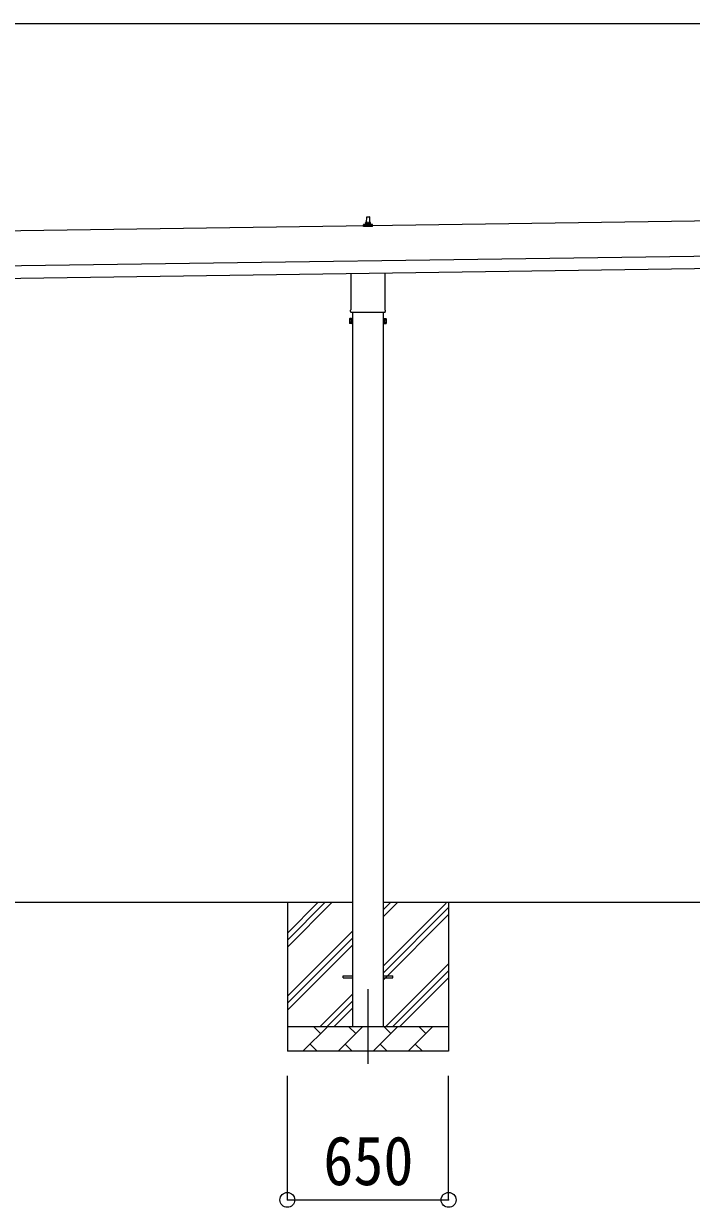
# Model space of a CAD drawing. Units: millimetres at full size, sheet at 1:60; details may follow other scales. Extents: x -16864 to 16864, y -11640 to 11640.
# Drawn here: x 2600 to 5292, y -8356 to -3585 of the extents above; entities that cross this region are included whole.
import ezdxf
from ezdxf.enums import TextEntityAlignment as Align

# ---------------------------------------------------------------- set-up
doc = ezdxf.new("R2010")
doc.units = ezdxf.units.MM
doc.header["$LTSCALE"] = 60
doc.header["$PDMODE"] = 32
doc.header["$PDSIZE"] = 60
doc.linetypes.add('CHAIN1', pattern=[8, 5, -1, 1, -1])
for name, color, linetype, lineweight in [('0-1_Defpoints', 7, 'CHAIN1', 9), ('0-2_TEXT1', 4, 'Continuous', 9), ('0-3_SHAPE', 7, 'Continuous', 9), ('0-8_TABLE1', 6, 'Continuous', 9)]:
    doc.layers.add(name, color=color, linetype=linetype, lineweight=lineweight)
doc.styles.add('ＭＳ ゴシック', font='')
doc.styles.get('ＭＳ ゴシック').set_extended_font_data('MS Gothic')

msp = doc.modelspace()

# ---------------------------------------------------------------- linework, layer by layer
at = {"layer": '0-1_Defpoints'}
msp.add_line((3988, -7477.47), (3988, -7826.47), dxfattribs=at)
at = {"layer": '0-2_TEXT1'}
for p, q in [((6665.75, -4362.1), (1300.8, -4438.74)), ((3978.31, -4391.71), (3978.31, -4387.5)), ((3979.31, -4387.5), (3997.31, -4387.5)), ((3982.31, -4387.5), (3983.04, -4363.97)), ((3984.04, -4363), (3992.58, -4363)), ((3993.58, -4363.97), (3994.31, -4387.5)), ((3998.31, -4391.71), (3998.31, -4387.5)), ((3970.06, -4403), (3970.06, -4395.28)), ((4006.56, -4403), (3970.06, -4403)), ((3970.44, -4394.5), (4006.18, -4394.5)), ((3970.82, -4394.31), (3977.55, -4392.68)), ((3977.93, -4392.5), (3998.69, -4392.5)), ((4005.8, -4394.31), (3999.07, -4392.68)), ((4006.56, -4403), (4006.56, -4395.28)), ((1302.8, -4578.72), (6667.75, -4502.08)), ((1303.51, -4628.72), (6668.47, -4552.08)), ((3919.7, -4736.98), (3919.7, -4591.34)), ((4056.3, -4589.39), (4056.3, -4736.98)), ((3918, -4745.76), (3918, -4740.26)), ((4055.94, -4749.26), (3920.07, -4749.26)), ((3925.5, -4749.26), (3925.5, -7627.47)), ((4050.5, -7627.47), (4050.5, -4749.26)), ((4058, -4740.26), (4058, -4745.76)), ((3914, -4775.26), (3914.76, -4773.94)), ((3914, -4775.26), (3914, -4792.26)), ((3914, -4792.26), (3914.76, -4793.57)), ((3921, -4778.85), (3914.76, -4778.85)), ((3921, -4788.66), (3914.76, -4788.66)), ((3921, -4793.57), (3914.76, -4793.57)), ((3923.5, -4792.96), (3921, -4792.96)), ((4052.5, -4792.96), (4055, -4792.96)), ((4055, -4778.85), (4061.24, -4778.85)), ((4055, -4788.66), (4061.24, -4788.66)), ((4055, -4793.57), (4061.24, -4793.57)), ((4062, -4775.26), (4061.24, -4773.94)), ((4062, -4792.26), (4061.24, -4793.57)), ((4062, -4775.26), (4062, -4792.26)), ((3888, -7422.97), (3925.5, -7422.97)), ((3888, -7431.97), (3888, -7422.97)), ((3888, -7422.97), (3925.5, -7422.97)), ((3888, -7431.97), (3888, -7422.97)), ((3888, -7431.97), (3925.5, -7431.97)), ((3888, -7431.97), (3925.5, -7431.97)), ((4050.5, -7422.97), (4088, -7422.97)), ((4050.5, -7422.97), (4088, -7422.97)), ((4050.5, -7431.97), (4088, -7431.97)), ((4050.5, -7431.97), (4088, -7431.97)), ((4088, -7431.97), (4088, -7422.97)), ((4088, -7431.97), (4088, -7422.97))]:
    msp.add_line(p, q, dxfattribs=at)
for points in [[(3921, -4793.57), (3921, -4773.94), (3914.76, -4773.94)], [(3921, -4792.96), (3921, -4774.56), (3923.5, -4774.56)], [(4055, -4792.96), (4055, -4774.56), (4052.5, -4774.56)], [(4055, -4793.57), (4055, -4773.94), (4061.24, -4773.94)]]:
    msp.add_lwpolyline(points, dxfattribs=at)
for points in [[(3923.5, -4794.26), (3923.5, -4773.26), (3925.5, -4773.26), (3925.5, -4794.26)], [(4052.5, -4794.26), (4052.5, -4773.26), (4050.5, -4773.26), (4050.5, -4794.26)]]:
    msp.add_lwpolyline(points, close=True, dxfattribs=at)
for centre, radius, start, end in [((3982.4, -4388.13), 4.13, 90, 171.17633), ((3979.31, -4388.5), 1, 90, 180), ((3984.04, -4364), 1, 90, 178.60509), ((3991.64, -4387.5), 4.83, 133.60282, 180), ((3984.98, -4387.5), 4.83, 0, 46.39718), ((3992.58, -4364), 1, 1.39491, 90), ((3994.22, -4388.13), 4.13, 8.82367, 90), ((3997.31, -4388.5), 1, 0, 90), ((3971.06, -4395.28), 1, 103.62699, 180), ((3977.31, -4391.71), 1, 283.62699, 0), ((3999.31, -4391.71), 1, 180, 256.37301), ((4005.56, -4395.28), 1, 0, 76.37301), ((3922, -4740.26), 4, 125.09963, 180), ((3922, -4745.76), 4, 180, 194.47751), ((3922, -4745.76), 4, 194.47751, 241.04498), ((4054, -4745.76), 4, 298.95502, 345.52249), ((4054, -4740.26), 4, 0, 54.90037), ((4054, -4745.76), 4, 345.52249, 0), ((3930.24, -4783.76), 16.24, 162.41205, 197.58795), ((3918.35, -4776.4), 4.34, 145.61575, 214.38425), ((3918.35, -4791.12), 4.34, 145.61575, 214.38425), ((4045.76, -4783.76), 16.24, 342.41205, 17.58795), ((4057.66, -4776.4), 4.34, 325.61575, 34.38425), ((4057.66, -4791.12), 4.34, 325.61575, 34.38425)]:
    msp.add_arc(centre, radius, start, end, dxfattribs=at)
at = {"layer": '0-3_SHAPE'}
for p, q in [((3925.5, -7127.47), (2250.5, -7127.47)), ((3663, -7127.47), (3663, -7727.47)), ((3663, -7250.95), (3786.49, -7127.47)), ((3663, -7279.24), (3814.77, -7127.47)), ((3663, -7307.52), (3843.05, -7127.47)), ((5725.5, -7127.47), (4050.5, -7127.47)), ((4050.5, -7156.3), (4079.33, -7127.47)), ((4050.5, -7184.58), (4107.61, -7127.47)), ((4050.5, -7382.57), (4303, -7130.07)), ((4050.5, -7410.85), (4313, -7148.35)), ((4313, -7127.47), (4313, -7727.47)), ((4050.5, -7439.14), (4313, -7176.64)), ((3663, -7505.51), (3925.5, -7243.01)), ((3663, -7533.8), (3925.5, -7271.3)), ((3663, -7562.08), (3925.5, -7299.58)), ((4060.16, -7627.47), (4313, -7374.63)), ((4088.44, -7627.47), (4313, -7402.91)), ((4116.73, -7627.47), (4313, -7431.2)), ((3795.6, -7627.47), (3925.5, -7497.57)), ((3823.89, -7627.47), (3925.5, -7525.85)), ((3852.17, -7627.47), (3925.5, -7554.14)), ((3663, -7627.47), (4313, -7627.47)), ((3725.87, -7727.47), (3825.87, -7627.47)), ((3797.32, -7656.02), (3768.76, -7627.47)), ((3867.29, -7727.47), (3967.29, -7627.47)), ((3938.74, -7656.02), (3910.19, -7627.47)), ((4008.71, -7727.47), (4108.71, -7627.47)), ((4080.16, -7656.02), (4051.61, -7627.47)), ((4150.14, -7727.47), (4250.14, -7627.47)), ((4221.58, -7656.02), (4193.03, -7627.47)), ((4313, -7727.47), (3663, -7727.47)), ((3754.42, -7698.92), (3782.98, -7727.47)), ((3895.85, -7698.92), (3924.4, -7727.47)), ((4037.27, -7698.92), (4065.82, -7727.47)), ((4178.69, -7698.92), (4207.24, -7727.47))]:
    msp.add_line(p, q, dxfattribs=at)
at = {"layer": '0-8_TABLE1'}
for p, q in [((12108.71, -3584.83), (1269.79, -3584.83)), ((3663, -8326.47), (3663, -7826.47)), ((4313, -8326.47), (4313, -7826.47)), ((3663, -8326.47), (4313, -8326.47))]:
    msp.add_line(p, q, dxfattribs=at)
for p in [(3663, -8326.47), (4313, -8326.47)]:
    msp.add_point(p, dxfattribs=at)

# ---------------------------------------------------------------- texts
at = {"layer": '0-8_TABLE1', "color": 7, "style": 'ＭＳ ゴシック', "width": 0.9}
msp.add_text('650', height=197.9, dxfattribs=at).set_placement((3808, -8326.47), align=Align.BOTTOM_LEFT)

doc.saveas('drawing.dxf')
